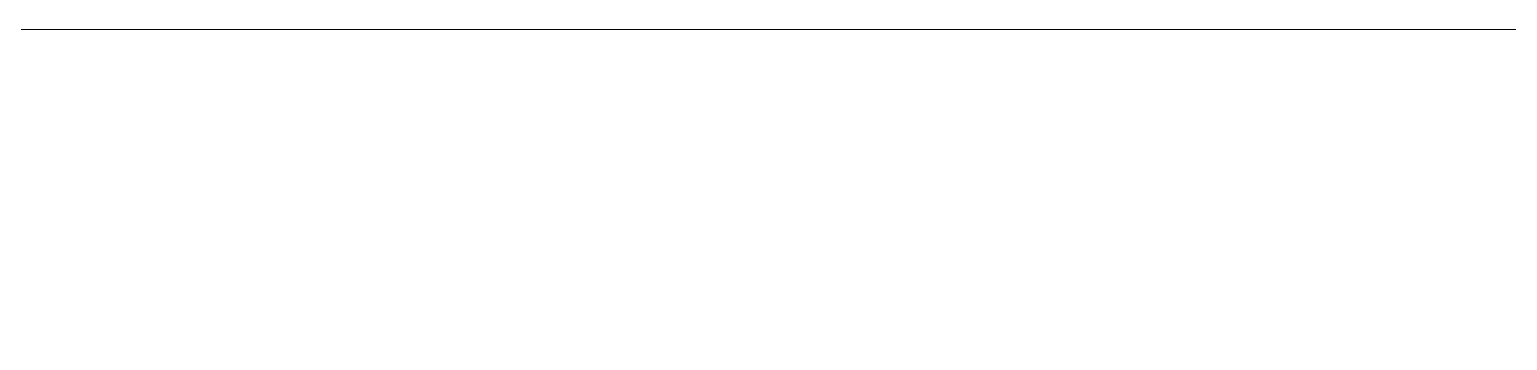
# Model space of a CAD drawing. Header units: millimetres. Extents: x 0 to 586, y 0 to 414.
# Drawn here: x 565.501 to 565.9949, y 88.6513 to 88.7554 of the extents above; entities that cross this region are included whole.
import ezdxf

# ---------------------------------------------------------------- set-up
doc = ezdxf.new("R2010")
doc.units = ezdxf.units.MM

msp = doc.modelspace()

# ---------------------------------------------------------------- hatches: boundary and pattern name
h = msp.add_hatch(color=0)
h.dxf.hatch_style = 2
h.paths.add_polyline_path([(565.993139, 88.7095), (565.993139, 88.723611)])
h = msp.add_hatch(color=0)
h.dxf.hatch_style = 2
h.paths.add_polyline_path([(565.993139, 88.7095), (565.993139, 88.723611)])
h = msp.add_hatch(color=0)
h.dxf.hatch_style = 2
h.paths.add_polyline_path([(565.993139, 88.441389), (565.993139, 88.653056)])
h = msp.add_hatch(color=0)
h.dxf.hatch_style = 2
h.paths.add_polyline_path([(565.993139, 88.441389), (565.993139, 88.653056)])

# ---------------------------------------------------------------- linework, layer by layer
at = {"color": 0, "lineweight": 0}
msp.add_lwpolyline([(551.550417, 88.755361), (575.772139, 88.755361)], dxfattribs=at)

doc.saveas('drawing.dxf')
